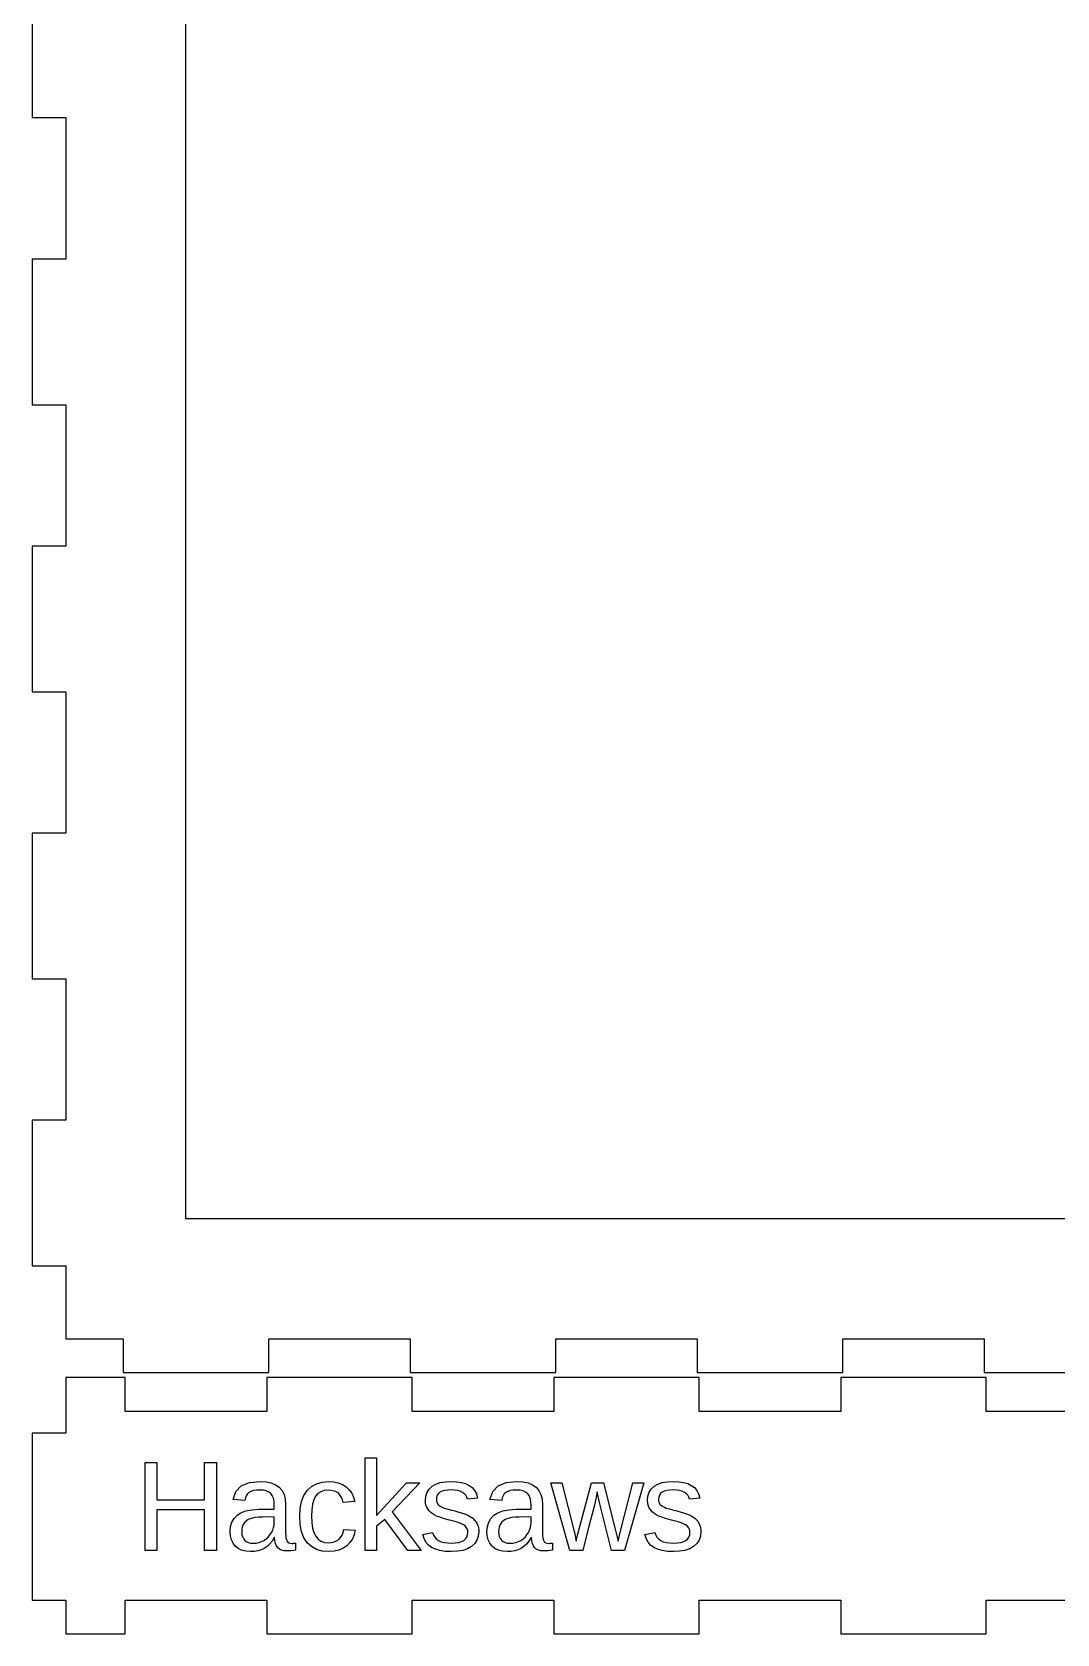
# Model space of a CAD drawing. Header units: metres. Extents: x -388 to 588, y -456 to 144.
# Drawn here: x -100 to 0, y -168.5 to -12.2 of the extents above; entities that cross this region are included whole.
import ezdxf

# ---------------------------------------------------------------- set-up
doc = ezdxf.new("R2010")
doc.units = ezdxf.units.M

msp = doc.modelspace()

# ---------------------------------------------------------------- linework, layer by layer
for p, q in [((-85, -128), (-85, 129)), ((-100, -6.4), (-100, -20.6)), ((-100, -20.6), (-96.7, -20.6)), ((-96.7, -20.6), (-96.7, -34.4)), ((-96.7, -34.4), (-100, -34.4)), ((-100, -34.4), (-100, -48.6)), ((-100, -48.6), (-96.7, -48.6)), ((-96.7, -48.6), (-96.7, -62.4)), ((-96.7, -62.4), (-100, -62.4)), ((-100, -62.4), (-100, -76.6)), ((-100, -76.6), (-96.7, -76.6)), ((-96.7, -76.6), (-96.7, -90.4)), ((-96.7, -90.4), (-100, -90.4)), ((-100, -90.4), (-100, -104.6)), ((-100, -104.6), (-96.7, -104.6)), ((-96.7, -104.6), (-96.7, -118.4)), ((-96.7, -118.4), (-100, -118.4)), ((-100, -118.4), (-100, -132.6)), ((85, -128), (-85, -128)), ((-100, -132.6), (-96.7, -132.6)), ((-96.7, -132.6), (-96.7, -139.7)), ((-96.7, -139.7), (-91.1, -139.7)), ((-91.1, -139.7), (-91.1, -143)), ((-76.9, -139.7), (-63.1, -139.7)), ((-76.9, -143), (-76.9, -139.7)), ((-63.1, -139.7), (-63.1, -143)), ((-48.9, -143), (-48.9, -139.7)), ((-48.9, -139.7), (-35.1, -139.7)), ((-35.1, -139.7), (-35.1, -143)), ((-20.9, -143), (-20.9, -139.7)), ((-20.9, -139.7), (-7.1, -139.7)), ((-7.1, -139.7), (-7.1, -143)), ((-90.9, -143.5), (-96.7, -143.5)), ((-96.7, -143.5), (-96.7, -148.9)), ((-91.1, -143), (-76.9, -143)), ((-90.9, -146.8), (-90.9, -143.5)), ((-62.9, -143.5), (-77.1, -143.5)), ((-77.1, -143.5), (-77.1, -146.8)), ((-63.1, -143), (-48.9, -143)), ((-62.9, -146.8), (-62.9, -143.5)), ((-34.9, -143.5), (-49.1, -143.5)), ((-49.1, -143.5), (-49.1, -146.8)), ((-35.1, -143), (-20.9, -143)), ((-34.9, -146.8), (-34.9, -143.5)), ((-6.9, -143.5), (-21.1, -143.5)), ((-21.1, -143.5), (-21.1, -146.8)), ((-7.1, -143), (7.1, -143)), ((-6.9, -146.8), (-6.9, -143.5)), ((-77.1, -146.8), (-90.9, -146.8)), ((-49.1, -146.8), (-62.9, -146.8)), ((-21.1, -146.8), (-34.9, -146.8)), ((6.9, -146.8), (-6.9, -146.8)), ((-96.7, -148.9), (-100, -148.9)), ((-100, -148.9), (-100, -165.2)), ((-67.4812, -160.344), (-67.4812, -151.32)), ((-67.4812, -151.32), (-66.3842, -151.32)), ((-66.3842, -151.32), (-66.3842, -156.951)), ((-88.975, -160.344), (-88.975, -151.768)), ((-88.975, -151.768), (-87.811, -151.768)), ((-87.811, -151.768), (-87.811, -155.416)), ((-83.159, -155.416), (-83.159, -151.768)), ((-83.159, -151.768), (-81.995, -151.768)), ((-81.995, -151.768), (-81.995, -160.344)), ((-80.3793, -155.378), (-80.11, -154.61)), ((-80.11, -154.61), (-79.5813, -154.062)), ((-79.5813, -154.062), (-78.793, -153.733)), ((-78.6438, -154.596), (-78.8353, -154.703)), ((-78.793, -153.733), (-77.7453, -153.624)), ((-78.4025, -154.52), (-78.6438, -154.596)), ((-78.1113, -154.474), (-78.4025, -154.52)), ((-77.7702, -154.459), (-78.1113, -154.474)), ((-77.4314, -154.48), (-77.7702, -154.459)), ((-77.7453, -153.624), (-77.1646, -153.659)), ((-77.141, -154.546), (-77.4314, -154.48)), ((-77.1646, -153.659), (-76.6605, -153.767)), ((-76.8989, -154.654), (-77.141, -154.546)), ((-76.7052, -154.806), (-76.8989, -154.654)), ((-76.6605, -153.767), (-76.2331, -153.945)), ((-76.2331, -153.945), (-75.8822, -154.195)), ((-75.8822, -154.195), (-75.6088, -154.512)), ((-75.6088, -154.512), (-75.4135, -154.892)), ((-73.4735, -154.987), (-73.1519, -154.5)), ((-73.1519, -154.5), (-72.7446, -154.117)), ((-72.7446, -154.117), (-72.2577, -153.843)), ((-72.2577, -153.843), (-71.6911, -153.679)), ((-71.8327, -154.628), (-72.1206, -154.809)), ((-71.4841, -154.519), (-71.8327, -154.628)), ((-71.6911, -153.679), (-71.0449, -153.624)), ((-71.0749, -154.483), (-71.4841, -154.519)), ((-70.7709, -154.503), (-71.0749, -154.483)), ((-71.0449, -153.624), (-70.5585, -153.656)), ((-70.5037, -154.563), (-70.7709, -154.503)), ((-70.5585, -153.656), (-70.1152, -153.755)), ((-70.2734, -154.664), (-70.5037, -154.563)), ((-70.0799, -154.805), (-70.2734, -154.664)), ((-70.1152, -153.755), (-69.715, -153.918)), ((-69.715, -153.918), (-69.3579, -154.147)), ((-69.3579, -154.147), (-69.0537, -154.433)), ((-69.0537, -154.433), (-68.8119, -154.768)), ((-66.3842, -156.951), (-63.4632, -153.752)), ((-62.1772, -153.752), (-64.8662, -156.585)), ((-63.4632, -153.752), (-62.1772, -153.752)), ((-61.58, -155.052), (-61.4589, -154.68)), ((-61.4589, -154.68), (-61.257, -154.362)), ((-61.257, -154.362), (-60.9744, -154.098)), ((-60.9744, -154.098), (-60.6144, -153.89)), ((-60.6144, -153.89), (-60.1804, -153.742)), ((-60.1974, -154.68), (-60.3532, -154.808)), ((-59.9944, -154.58), (-60.1974, -154.68)), ((-60.1804, -153.742), (-59.6724, -153.653)), ((-59.7422, -154.51), (-59.9944, -154.58)), ((-59.4409, -154.467), (-59.7422, -154.51)), ((-59.6724, -153.653), (-59.0904, -153.624)), ((-59.0904, -154.453), (-59.4409, -154.467)), ((-59.0904, -153.624), (-58.5706, -153.648)), ((-58.7696, -154.467), (-59.0904, -154.453)), ((-58.4829, -154.512), (-58.7696, -154.467)), ((-58.5706, -153.648), (-58.1069, -153.72)), ((-58.2306, -154.585), (-58.4829, -154.512)), ((-58.0124, -154.688), (-58.2306, -154.585)), ((-58.1069, -153.72), (-57.6996, -153.84)), ((-57.6996, -153.84), (-57.3484, -154.008)), ((-57.3484, -154.008), (-57.0551, -154.229)), ((-57.0551, -154.229), (-56.8209, -154.508)), ((-56.8209, -154.508), (-56.6461, -154.844)), ((-55.3197, -155.378), (-55.0504, -154.61)), ((-55.0504, -154.61), (-54.5217, -154.062)), ((-54.5217, -154.062), (-53.7334, -153.733)), ((-53.5842, -154.596), (-53.7757, -154.703)), ((-53.7334, -153.733), (-52.6857, -153.624)), ((-53.3429, -154.52), (-53.5842, -154.596)), ((-53.0517, -154.474), (-53.3429, -154.52)), ((-52.7107, -154.459), (-53.0517, -154.474)), ((-52.3719, -154.48), (-52.7107, -154.459)), ((-52.6857, -153.624), (-52.105, -153.659)), ((-52.0814, -154.546), (-52.3719, -154.48)), ((-52.105, -153.659), (-51.6009, -153.767)), ((-51.8394, -154.654), (-52.0814, -154.546)), ((-51.6457, -154.806), (-51.8394, -154.654)), ((-51.6009, -153.767), (-51.1735, -153.945)), ((-51.1735, -153.945), (-50.8227, -154.195)), ((-50.8227, -154.195), (-50.5492, -154.512)), ((-50.5492, -154.512), (-50.3539, -154.892)), ((-47.5294, -160.344), (-49.3784, -153.752)), ((-49.3784, -153.752), (-48.2944, -153.752)), ((-48.2944, -153.752), (-47.1438, -158.36)), ((-46.8094, -158.985), (-45.4304, -153.752)), ((-45.4304, -153.752), (-44.2544, -153.752)), ((-44.8454, -154.653), (-44.9156, -154.987)), ((-44.6254, -155.683), (-44.8454, -154.653)), ((-44.2544, -153.752), (-43.1014, -158.278)), ((-42.6314, -158.589), (-41.3784, -153.752)), ((-40.3064, -153.752), (-42.1994, -160.344)), ((-41.3784, -153.752), (-40.3064, -153.752)), ((-39.9062, -155.052), (-39.7851, -154.68)), ((-39.7851, -154.68), (-39.5832, -154.362)), ((-39.5832, -154.362), (-39.3006, -154.098)), ((-39.3006, -154.098), (-38.9406, -153.89)), ((-38.9406, -153.89), (-38.5066, -153.742)), ((-38.5236, -154.68), (-38.6794, -154.808)), ((-38.3205, -154.58), (-38.5236, -154.68)), ((-38.5066, -153.742), (-37.9986, -153.653)), ((-38.0683, -154.51), (-38.3205, -154.58)), ((-37.767, -154.467), (-38.0683, -154.51)), ((-37.9986, -153.653), (-37.4166, -153.624)), ((-37.4166, -154.453), (-37.767, -154.467)), ((-37.4166, -153.624), (-36.8967, -153.648)), ((-37.0957, -154.467), (-37.4166, -154.453)), ((-36.8091, -154.512), (-37.0957, -154.467)), ((-36.8967, -153.648), (-36.4331, -153.72)), ((-36.5567, -154.585), (-36.8091, -154.512)), ((-36.3386, -154.688), (-36.5567, -154.585)), ((-36.4331, -153.72), (-36.0257, -153.84)), ((-36.0257, -153.84), (-35.6746, -154.008)), ((-35.6746, -154.008), (-35.3812, -154.229)), ((-35.3812, -154.229), (-35.1471, -154.508)), ((-35.1471, -154.508), (-34.9722, -154.844)), ((-87.811, -155.416), (-83.159, -155.416)), ((-79.2343, -155.48), (-80.3793, -155.378)), ((-79.1842, -155.231), (-79.2343, -155.48)), ((-79.101, -155.019), (-79.1842, -155.231)), ((-78.9847, -154.842), (-79.101, -155.019)), ((-78.8353, -154.703), (-78.9847, -154.842)), ((-76.5569, -155.007), (-76.7052, -154.806)), ((-76.451, -155.266), (-76.5569, -155.007)), ((-76.3874, -155.581), (-76.451, -155.266)), ((-76.3663, -155.954), (-76.3874, -155.581)), ((-76.3663, -156.312), (-76.3663, -155.954)), ((-75.4135, -154.892), (-75.2963, -155.337)), ((-75.2963, -155.337), (-75.2572, -155.845)), ((-75.2572, -155.845), (-75.2572, -158.689)), ((-73.841, -156.258), (-73.7032, -155.573)), ((-73.7032, -155.573), (-73.4735, -154.987)), ((-72.6427, -155.842), (-72.7164, -156.38)), ((-72.5199, -155.402), (-72.6427, -155.842)), ((-72.3479, -155.063), (-72.5199, -155.402)), ((-72.1206, -154.809), (-72.3479, -155.063)), ((-69.921, -154.979), (-70.0799, -154.805)), ((-69.7952, -155.182), (-69.921, -154.979)), ((-69.7025, -155.413), (-69.7952, -155.182)), ((-69.6429, -155.672), (-69.7025, -155.413)), ((-68.5159, -155.587), (-69.6429, -155.672)), ((-68.8119, -154.768), (-68.6327, -155.153)), ((-68.6327, -155.153), (-68.5159, -155.587)), ((-61.6204, -155.478), (-61.58, -155.052)), ((-61.6062, -155.713), (-61.6204, -155.478)), ((-61.5637, -155.93), (-61.6062, -155.713)), ((-61.4927, -156.127), (-61.5637, -155.93)), ((-61.3934, -156.305), (-61.4927, -156.127)), ((-60.5312, -155.152), (-60.5534, -155.368)), ((-60.5534, -155.368), (-60.5442, -155.503)), ((-60.5442, -155.503), (-60.5167, -155.625)), ((-60.4644, -154.965), (-60.5312, -155.152)), ((-60.5167, -155.625), (-60.4707, -155.736)), ((-60.4707, -155.736), (-60.4064, -155.834)), ((-60.3532, -154.808), (-60.4644, -154.965)), ((-60.4064, -155.834), (-60.3241, -155.922)), ((-60.3241, -155.922), (-60.2242, -156.003)), ((-60.2242, -156.003), (-60.1066, -156.078)), ((-60.1066, -156.078), (-59.9714, -156.146)), ((-59.9714, -156.146), (-59.7871, -156.216)), ((-59.7871, -156.216), (-59.5232, -156.298)), ((-57.8304, -154.818), (-58.0124, -154.688)), ((-57.6872, -154.973), (-57.8304, -154.818)), ((-57.5829, -155.154), (-57.6872, -154.973)), ((-57.5174, -155.361), (-57.5829, -155.154)), ((-56.5304, -155.239), (-57.5174, -155.361)), ((-56.6461, -154.844), (-56.5304, -155.239)), ((-54.1747, -155.48), (-55.3197, -155.378)), ((-54.1246, -155.231), (-54.1747, -155.48)), ((-54.0414, -155.019), (-54.1246, -155.231)), ((-53.9251, -154.842), (-54.0414, -155.019)), ((-53.7757, -154.703), (-53.9251, -154.842)), ((-51.4974, -155.007), (-51.6457, -154.806)), ((-51.3914, -155.266), (-51.4974, -155.007)), ((-51.3279, -155.581), (-51.3914, -155.266)), ((-51.3067, -155.954), (-51.3279, -155.581)), ((-51.3067, -156.312), (-51.3067, -155.954)), ((-50.3539, -154.892), (-50.2367, -155.337)), ((-50.2367, -155.337), (-50.1977, -155.845)), ((-50.1977, -155.845), (-50.1977, -158.689)), ((-45.1377, -155.941), (-45.3856, -156.925)), ((-45.0164, -155.442), (-45.1377, -155.941)), ((-44.9156, -154.987), (-45.0164, -155.442)), ((-43.4734, -160.344), (-44.6254, -155.683)), ((-39.9466, -155.478), (-39.9062, -155.052)), ((-39.9324, -155.713), (-39.9466, -155.478)), ((-39.8898, -155.93), (-39.9324, -155.713)), ((-39.8189, -156.127), (-39.8898, -155.93)), ((-39.7196, -156.305), (-39.8189, -156.127)), ((-38.8573, -155.152), (-38.8796, -155.368)), ((-38.8796, -155.368), (-38.8704, -155.503)), ((-38.8704, -155.503), (-38.8428, -155.625)), ((-38.7906, -154.965), (-38.8573, -155.152)), ((-38.8428, -155.625), (-38.7969, -155.736)), ((-38.7969, -155.736), (-38.7326, -155.834)), ((-38.6794, -154.808), (-38.7906, -154.965)), ((-38.7326, -155.834), (-38.6503, -155.922)), ((-38.6503, -155.922), (-38.5504, -156.003)), ((-38.5504, -156.003), (-38.4328, -156.078)), ((-38.4328, -156.078), (-38.2976, -156.146)), ((-38.2976, -156.146), (-38.1133, -156.216)), ((-38.1133, -156.216), (-37.8493, -156.298)), ((-36.1565, -154.818), (-36.3386, -154.688)), ((-36.0134, -154.973), (-36.1565, -154.818)), ((-35.909, -155.154), (-36.0134, -154.973)), ((-35.8436, -155.361), (-35.909, -155.154)), ((-34.8566, -155.239), (-35.8436, -155.361)), ((-34.9722, -154.844), (-34.8566, -155.239)), ((-83.159, -156.391), (-87.811, -156.391)), ((-87.811, -156.391), (-87.811, -160.344)), ((-83.159, -160.344), (-83.159, -156.391)), ((-80.6284, -158.018), (-80.5027, -157.593)), ((-80.5027, -157.593), (-80.2934, -157.229)), ((-80.2934, -157.229), (-80.0002, -156.924)), ((-80.0002, -156.924), (-79.6139, -156.68)), ((-79.6139, -156.68), (-79.125, -156.501)), ((-79.3313, -157.718), (-79.4236, -157.883)), ((-79.2137, -157.574), (-79.3313, -157.718)), ((-79.0732, -157.451), (-79.2137, -157.574)), ((-79.125, -156.501), (-78.5334, -156.386)), ((-78.9097, -157.347), (-79.0732, -157.451)), ((-78.7233, -157.264), (-78.9097, -157.347)), ((-78.5016, -157.199), (-78.7233, -157.264)), ((-78.5334, -156.386), (-77.8392, -156.336)), ((-78.2335, -157.15), (-78.5016, -157.199)), ((-77.9191, -157.119), (-78.2335, -157.15)), ((-77.5582, -157.105), (-77.9191, -157.119)), ((-77.8392, -156.336), (-76.3663, -156.312)), ((-76.3663, -157.08), (-77.5582, -157.105)), ((-76.3831, -157.878), (-76.3663, -157.626)), ((-76.3663, -157.626), (-76.3663, -157.08)), ((-73.8869, -157.042), (-73.841, -156.258)), ((-73.8412, -157.831), (-73.8869, -157.042)), ((-72.7164, -156.38), (-72.7409, -157.018)), ((-72.7409, -157.018), (-72.7148, -157.634)), ((-72.7148, -157.634), (-72.6364, -158.166)), ((-65.5672, -157.334), (-66.3842, -157.998)), ((-63.3212, -160.344), (-65.5672, -157.334)), ((-64.8662, -156.585), (-62.0362, -160.344)), ((-61.269, -156.466), (-61.3934, -156.305)), ((-61.1227, -156.616), (-61.269, -156.466)), ((-60.9545, -156.752), (-61.1227, -156.616)), ((-60.7644, -156.877), (-60.9545, -156.752)), ((-60.5291, -156.995), (-60.7644, -156.877)), ((-60.2252, -157.114), (-60.5291, -156.995)), ((-59.8526, -157.235), (-60.2252, -157.114)), ((-59.4114, -157.357), (-59.8526, -157.235)), ((-59.5232, -156.298), (-59.1796, -156.393)), ((-58.6204, -157.565), (-59.4114, -157.357)), ((-59.1796, -156.393), (-58.7564, -156.5)), ((-58.7564, -156.5), (-58.3486, -156.608)), ((-58.3406, -157.65), (-58.6204, -157.565)), ((-58.3486, -156.608), (-58.0022, -156.711)), ((-58.1022, -157.745), (-58.3406, -157.65)), ((-57.9051, -157.852), (-58.1022, -157.745)), ((-58.0022, -156.711), (-57.7171, -156.811)), ((-57.7171, -156.811), (-57.4934, -156.907)), ((-57.4934, -156.907), (-57.3101, -157.003)), ((-57.3101, -157.003), (-57.1472, -157.104)), ((-57.1472, -157.104), (-57.0046, -157.21)), ((-57.0046, -157.21), (-56.8824, -157.321)), ((-56.8824, -157.321), (-56.7768, -157.438)), ((-56.7768, -157.438), (-56.6839, -157.564)), ((-56.6839, -157.564), (-56.6038, -157.7)), ((-56.6038, -157.7), (-56.5364, -157.844)), ((-55.5688, -158.018), (-55.4432, -157.593)), ((-55.4432, -157.593), (-55.2338, -157.229)), ((-55.2338, -157.229), (-54.9407, -156.924)), ((-54.9407, -156.924), (-54.5544, -156.68)), ((-54.5544, -156.68), (-54.0654, -156.501)), ((-54.2717, -157.718), (-54.364, -157.883)), ((-54.1542, -157.574), (-54.2717, -157.718)), ((-54.0137, -157.451), (-54.1542, -157.574)), ((-54.0654, -156.501), (-53.4739, -156.386)), ((-53.8502, -157.347), (-54.0137, -157.451)), ((-53.6637, -157.264), (-53.8502, -157.347)), ((-53.442, -157.199), (-53.6637, -157.264)), ((-53.4739, -156.386), (-52.7797, -156.336)), ((-53.1739, -157.15), (-53.442, -157.199)), ((-52.8595, -157.119), (-53.1739, -157.15)), ((-52.4987, -157.105), (-52.8595, -157.119)), ((-52.7797, -156.336), (-51.3067, -156.312)), ((-51.3067, -157.08), (-52.4987, -157.105)), ((-51.3235, -157.878), (-51.3067, -157.626)), ((-51.3067, -157.626), (-51.3067, -157.08)), ((-45.3856, -156.925), (-45.7602, -158.392)), ((-39.5952, -156.466), (-39.7196, -156.305)), ((-39.4489, -156.616), (-39.5952, -156.466)), ((-39.2807, -156.752), (-39.4489, -156.616)), ((-39.0906, -156.877), (-39.2807, -156.752)), ((-38.8553, -156.995), (-39.0906, -156.877)), ((-38.5513, -157.114), (-38.8553, -156.995)), ((-38.1788, -157.235), (-38.5513, -157.114)), ((-37.7376, -157.357), (-38.1788, -157.235)), ((-37.8493, -156.298), (-37.5058, -156.393)), ((-36.9466, -157.565), (-37.7376, -157.357)), ((-37.5058, -156.393), (-37.0826, -156.5)), ((-37.0826, -156.5), (-36.6748, -156.608)), ((-36.6668, -157.65), (-36.9466, -157.565)), ((-36.6748, -156.608), (-36.3284, -156.711)), ((-36.4283, -157.745), (-36.6668, -157.65)), ((-36.2313, -157.852), (-36.4283, -157.745)), ((-36.3284, -156.711), (-36.0433, -156.811)), ((-36.0433, -156.811), (-35.8196, -156.907)), ((-35.8196, -156.907), (-35.6363, -157.003)), ((-35.6363, -157.003), (-35.4734, -157.104)), ((-35.4734, -157.104), (-35.3308, -157.21)), ((-35.3308, -157.21), (-35.2086, -157.321)), ((-35.2086, -157.321), (-35.103, -157.438)), ((-35.103, -157.438), (-35.0101, -157.564)), ((-35.0101, -157.564), (-34.93, -157.7)), ((-34.93, -157.7), (-34.8626, -157.844)), ((-80.6702, -158.502), (-80.6284, -158.018)), ((-80.6392, -158.936), (-80.6702, -158.502)), ((-80.546, -159.322), (-80.6392, -158.936)), ((-80.3907, -159.658), (-80.546, -159.322)), ((-79.5291, -158.284), (-79.5423, -158.521)), ((-79.5423, -158.521), (-79.5243, -158.775)), ((-79.4895, -158.071), (-79.5291, -158.284)), ((-79.5243, -158.775), (-79.4705, -158.999)), ((-79.4236, -157.883), (-79.4895, -158.071)), ((-79.4705, -158.999), (-79.3808, -159.192)), ((-79.3808, -159.192), (-79.2552, -159.355)), ((-79.2552, -159.355), (-79.096, -159.483)), ((-77.6116, -159.493), (-77.3703, -159.373)), ((-77.3703, -159.373), (-77.1496, -159.222)), ((-77.1496, -159.222), (-76.9535, -159.045)), ((-76.9535, -159.045), (-76.7821, -158.843)), ((-76.7821, -158.843), (-76.6353, -158.616)), ((-76.6353, -158.616), (-76.5176, -158.373)), ((-76.3663, -159.087), (-76.5842, -159.438)), ((-76.5176, -158.373), (-76.4335, -158.128)), ((-76.4335, -158.128), (-76.3831, -157.878)), ((-76.3302, -159.087), (-76.3663, -159.087)), ((-76.2972, -159.405), (-76.3302, -159.087)), ((-75.2572, -158.689), (-75.2493, -158.918)), ((-75.2493, -158.918), (-75.2255, -159.116)), ((-75.2255, -159.116), (-75.1858, -159.285)), ((-75.1858, -159.285), (-75.1302, -159.424)), ((-73.7039, -158.519), (-73.8412, -157.831)), ((-73.4752, -159.108), (-73.7039, -158.519)), ((-73.1549, -159.596), (-73.4752, -159.108)), ((-72.6364, -158.166), (-72.5058, -158.611)), ((-72.5058, -158.611), (-72.3229, -158.972)), ((-72.3229, -158.972), (-72.0874, -159.25)), ((-72.0874, -159.25), (-71.7989, -159.448)), ((-70.287, -159.426), (-70.0769, -159.286)), ((-70.0769, -159.286), (-69.8975, -159.103)), ((-69.8975, -159.103), (-69.7562, -158.877)), ((-69.7562, -158.877), (-69.653, -158.608)), ((-69.653, -158.608), (-69.5879, -158.296)), ((-69.5879, -158.296), (-68.4789, -158.37)), ((-68.7472, -159.232), (-68.9857, -159.591)), ((-68.5782, -158.825), (-68.7472, -159.232)), ((-68.4789, -158.37), (-68.5782, -158.825)), ((-66.3842, -157.998), (-66.3842, -160.344)), ((-61.8834, -158.802), (-60.9144, -158.613)), ((-61.7531, -159.203), (-61.8834, -158.802)), ((-61.5642, -159.547), (-61.7531, -159.203)), ((-60.9144, -158.613), (-60.8251, -158.86)), ((-60.8251, -158.86), (-60.6982, -159.072)), ((-60.6982, -159.072), (-60.5336, -159.249)), ((-60.5336, -159.249), (-60.3314, -159.39)), ((-57.7494, -157.969), (-57.9051, -157.852)), ((-57.8694, -159.379), (-57.6988, -159.234)), ((-57.6313, -158.1), (-57.7494, -157.969)), ((-57.6988, -159.234), (-57.5769, -159.056)), ((-57.5469, -158.25), (-57.6313, -158.1)), ((-57.5769, -159.056), (-57.5038, -158.847)), ((-57.4963, -158.418), (-57.5469, -158.25)), ((-57.5038, -158.847), (-57.4794, -158.605)), ((-57.4794, -158.605), (-57.4963, -158.418)), ((-56.5904, -159.349), (-56.8117, -159.683)), ((-56.4577, -158.961), (-56.5904, -159.349)), ((-56.5364, -157.844), (-56.4826, -157.997)), ((-56.4826, -157.997), (-56.4442, -158.161)), ((-56.4134, -158.52), (-56.4577, -158.961)), ((-56.4442, -158.161), (-56.4211, -158.335)), ((-56.4211, -158.335), (-56.4134, -158.52)), ((-55.6107, -158.502), (-55.5688, -158.018)), ((-55.5796, -158.936), (-55.6107, -158.502)), ((-55.4864, -159.322), (-55.5796, -158.936)), ((-55.3311, -159.658), (-55.4864, -159.322)), ((-54.4695, -158.284), (-54.4827, -158.521)), ((-54.4827, -158.521), (-54.4647, -158.775)), ((-54.4299, -158.071), (-54.4695, -158.284)), ((-54.4647, -158.775), (-54.4109, -158.999)), ((-54.364, -157.883), (-54.4299, -158.071)), ((-54.4109, -158.999), (-54.3212, -159.192)), ((-54.3212, -159.192), (-54.1957, -159.355)), ((-54.1957, -159.355), (-54.0364, -159.483)), ((-52.552, -159.493), (-52.3107, -159.373)), ((-52.3107, -159.373), (-52.09, -159.222)), ((-52.09, -159.222), (-51.8939, -159.045)), ((-51.8939, -159.045), (-51.7225, -158.843)), ((-51.7225, -158.843), (-51.5757, -158.616)), ((-51.5757, -158.616), (-51.458, -158.373)), ((-51.3067, -159.087), (-51.5247, -159.438)), ((-51.458, -158.373), (-51.3739, -158.128)), ((-51.3739, -158.128), (-51.3235, -157.878)), ((-51.2707, -159.087), (-51.3067, -159.087)), ((-51.2376, -159.405), (-51.2707, -159.087)), ((-50.1977, -158.689), (-50.1897, -158.918)), ((-50.1897, -158.918), (-50.1659, -159.116)), ((-50.1659, -159.116), (-50.1262, -159.285)), ((-50.1262, -159.285), (-50.0707, -159.424)), ((-47.1438, -158.36), (-47.0891, -158.604)), ((-47.0891, -158.604), (-46.9134, -159.436)), ((-46.9134, -159.436), (-46.8094, -158.985)), ((-45.7602, -158.392), (-46.2614, -160.344)), ((-43.1014, -158.278), (-42.8204, -159.436)), ((-42.8204, -159.436), (-42.6314, -158.589)), ((-40.2096, -158.802), (-39.2406, -158.613)), ((-40.0793, -159.203), (-40.2096, -158.802)), ((-39.8904, -159.547), (-40.0793, -159.203)), ((-39.2406, -158.613), (-39.1513, -158.86)), ((-39.1513, -158.86), (-39.0244, -159.072)), ((-39.0244, -159.072), (-38.8598, -159.249)), ((-38.8598, -159.249), (-38.6576, -159.39)), ((-36.0756, -157.969), (-36.2313, -157.852)), ((-36.1956, -159.379), (-36.025, -159.234)), ((-35.9575, -158.1), (-36.0756, -157.969)), ((-36.025, -159.234), (-35.9031, -159.056)), ((-35.8731, -158.25), (-35.9575, -158.1)), ((-35.9031, -159.056), (-35.83, -158.847)), ((-35.8225, -158.418), (-35.8731, -158.25)), ((-35.83, -158.847), (-35.8056, -158.605)), ((-35.8056, -158.605), (-35.8225, -158.418)), ((-34.9166, -159.349), (-35.1378, -159.683)), ((-34.7838, -158.961), (-34.9166, -159.349)), ((-34.8626, -157.844), (-34.8088, -157.997)), ((-34.8088, -157.997), (-34.7704, -158.161)), ((-34.7396, -158.52), (-34.7838, -158.961)), ((-34.7704, -158.161), (-34.7473, -158.335)), ((-34.7473, -158.335), (-34.7396, -158.52)), ((-87.811, -160.344), (-88.975, -160.344)), ((-81.995, -160.344), (-83.159, -160.344)), ((-80.1732, -159.946), (-80.3907, -159.658)), ((-79.8941, -160.176), (-80.1732, -159.946)), ((-79.5535, -160.34), (-79.8941, -160.176)), ((-79.1516, -160.439), (-79.5535, -160.34)), ((-78.6882, -160.472), (-79.1516, -160.439)), ((-79.096, -159.483), (-78.9062, -159.575)), ((-78.9062, -159.575), (-78.686, -159.63)), ((-78.3062, -160.452), (-78.6882, -160.472)), ((-78.686, -159.63), (-78.4353, -159.649)), ((-78.4353, -159.649), (-78.1441, -159.631)), ((-77.9543, -160.393), (-78.3062, -160.452)), ((-78.1441, -159.631), (-77.8695, -159.58)), ((-77.6322, -160.295), (-77.9543, -160.393)), ((-77.8695, -159.58), (-77.6116, -159.493)), ((-77.3403, -160.158), (-77.6322, -160.295)), ((-77.0712, -159.973), (-77.3403, -160.158)), ((-76.8192, -159.733), (-77.0712, -159.973)), ((-76.5842, -159.438), (-76.8192, -159.733)), ((-76.234, -159.678), (-76.2972, -159.405)), ((-76.1407, -159.906), (-76.234, -159.678)), ((-76.0172, -160.089), (-76.1407, -159.906)), ((-75.8581, -160.228), (-76.0172, -160.089)), ((-75.6575, -160.328), (-75.8581, -160.228)), ((-75.4156, -160.388), (-75.6575, -160.328)), ((-75.1322, -160.408), (-75.4156, -160.388)), ((-74.9174, -160.402), (-75.1322, -160.408)), ((-75.1302, -159.424), (-75.0519, -159.532)), ((-75.0519, -159.532), (-74.9447, -159.609)), ((-74.9447, -159.609), (-74.8089, -159.655)), ((-74.7047, -160.383), (-74.9174, -160.402)), ((-74.8089, -159.655), (-74.6443, -159.671)), ((-74.4944, -160.353), (-74.7047, -160.383)), ((-74.6443, -159.671), (-74.5626, -159.668)), ((-74.5626, -159.668), (-74.4758, -159.66)), ((-74.2863, -160.311), (-74.4944, -160.353)), ((-74.4758, -159.66), (-74.3836, -159.647)), ((-74.3836, -159.647), (-74.2863, -159.628)), ((-74.2863, -159.628), (-74.2863, -160.311)), ((-72.7478, -159.979), (-73.1549, -159.596)), ((-72.2584, -160.253), (-72.7478, -159.979)), ((-71.6868, -160.417), (-72.2584, -160.253)), ((-71.7989, -159.448), (-71.4574, -159.567)), ((-71.0329, -160.472), (-71.6868, -160.417)), ((-71.4574, -159.567), (-71.0629, -159.607)), ((-71.0629, -159.607), (-70.7801, -159.587)), ((-70.5294, -160.436), (-71.0329, -160.472)), ((-70.7801, -159.587), (-70.5214, -159.526)), ((-70.0717, -160.329), (-70.5294, -160.436)), ((-70.5214, -159.526), (-70.287, -159.426)), ((-69.6599, -160.151), (-70.0717, -160.329)), ((-69.2939, -159.901), (-69.6599, -160.151)), ((-68.9857, -159.591), (-69.2939, -159.901)), ((-66.3842, -160.344), (-67.4812, -160.344)), ((-62.0362, -160.344), (-63.3212, -160.344)), ((-61.3166, -159.835), (-61.5642, -159.547)), ((-61.0104, -160.067), (-61.3166, -159.835)), ((-60.6396, -160.244), (-61.0104, -160.067)), ((-60.1979, -160.37), (-60.6396, -160.244)), ((-60.3314, -159.39), (-60.0884, -159.498)), ((-59.6855, -160.446), (-60.1979, -160.37)), ((-60.0884, -159.498), (-59.8024, -159.575)), ((-59.8024, -159.575), (-59.4734, -159.621)), ((-59.1024, -160.472), (-59.6855, -160.446)), ((-59.4734, -159.621), (-59.1014, -159.637)), ((-58.5009, -160.44), (-59.1024, -160.472)), ((-59.1014, -159.637), (-58.7087, -159.621)), ((-58.7087, -159.621), (-58.3724, -159.572)), ((-57.9702, -160.345), (-58.5009, -160.44)), ((-58.3724, -159.572), (-58.0927, -159.492)), ((-58.0927, -159.492), (-57.8694, -159.379)), ((-57.5104, -160.186), (-57.9702, -160.345)), ((-57.1214, -159.964), (-57.5104, -160.186)), ((-56.8117, -159.683), (-57.1214, -159.964)), ((-55.1137, -159.946), (-55.3311, -159.658)), ((-54.8345, -160.176), (-55.1137, -159.946)), ((-54.4939, -160.34), (-54.8345, -160.176)), ((-54.092, -160.439), (-54.4939, -160.34)), ((-53.6287, -160.472), (-54.092, -160.439)), ((-54.0364, -159.483), (-53.8467, -159.575)), ((-53.8467, -159.575), (-53.6264, -159.63)), ((-53.2467, -160.452), (-53.6287, -160.472)), ((-53.6264, -159.63), (-53.3757, -159.649)), ((-53.3757, -159.649), (-53.0845, -159.631)), ((-52.8947, -160.393), (-53.2467, -160.452)), ((-53.0845, -159.631), (-52.8099, -159.58)), ((-52.5727, -160.295), (-52.8947, -160.393)), ((-52.8099, -159.58), (-52.552, -159.493)), ((-52.2807, -160.158), (-52.5727, -160.295)), ((-52.0117, -159.973), (-52.2807, -160.158)), ((-51.7597, -159.733), (-52.0117, -159.973)), ((-51.5247, -159.438), (-51.7597, -159.733)), ((-51.1744, -159.678), (-51.2376, -159.405)), ((-51.0811, -159.906), (-51.1744, -159.678)), ((-50.9577, -160.089), (-51.0811, -159.906)), ((-50.7985, -160.228), (-50.9577, -160.089)), ((-50.5979, -160.328), (-50.7985, -160.228)), ((-50.356, -160.388), (-50.5979, -160.328)), ((-50.0727, -160.408), (-50.356, -160.388)), ((-49.8578, -160.402), (-50.0727, -160.408)), ((-50.0707, -159.424), (-49.9923, -159.532)), ((-49.9923, -159.532), (-49.8852, -159.609)), ((-49.8852, -159.609), (-49.7493, -159.655)), ((-49.6452, -160.383), (-49.8578, -160.402)), ((-49.7493, -159.655), (-49.5847, -159.671)), ((-49.4348, -160.353), (-49.6452, -160.383)), ((-49.5847, -159.671), (-49.5031, -159.668)), ((-49.5031, -159.668), (-49.4162, -159.66)), ((-49.2267, -160.311), (-49.4348, -160.353)), ((-49.4162, -159.66), (-49.3241, -159.647)), ((-49.3241, -159.647), (-49.2267, -159.628)), ((-49.2267, -159.628), (-49.2267, -160.311)), ((-46.2614, -160.344), (-47.5294, -160.344)), ((-42.1994, -160.344), (-43.4734, -160.344)), ((-39.6428, -159.835), (-39.8904, -159.547)), ((-39.3366, -160.067), (-39.6428, -159.835)), ((-38.9657, -160.244), (-39.3366, -160.067)), ((-38.5241, -160.37), (-38.9657, -160.244)), ((-38.6576, -159.39), (-38.4146, -159.498)), ((-38.0117, -160.446), (-38.5241, -160.37)), ((-38.4146, -159.498), (-38.1286, -159.575)), ((-38.1286, -159.575), (-37.7996, -159.621)), ((-37.4286, -160.472), (-38.0117, -160.446)), ((-37.7996, -159.621), (-37.4276, -159.637)), ((-36.827, -160.44), (-37.4286, -160.472)), ((-37.4276, -159.637), (-37.0349, -159.621)), ((-37.0349, -159.621), (-36.6986, -159.572)), ((-36.2964, -160.345), (-36.827, -160.44)), ((-36.6986, -159.572), (-36.4189, -159.492)), ((-36.4189, -159.492), (-36.1956, -159.379)), ((-35.8365, -160.186), (-36.2964, -160.345)), ((-35.4476, -159.964), (-35.8365, -160.186)), ((-35.1378, -159.683), (-35.4476, -159.964)), ((-100, -165.2), (-96.7, -165.2)), ((-96.7, -165.2), (-96.7, -168.5)), ((-90.9, -165.2), (-77.1, -165.2)), ((-90.9, -168.5), (-90.9, -165.2)), ((-77.1, -165.2), (-77.1, -168.5)), ((-62.9, -168.5), (-62.9, -165.2)), ((-62.9, -165.2), (-49.1, -165.2)), ((-49.1, -165.2), (-49.1, -168.5)), ((-34.9, -168.5), (-34.9, -165.2)), ((-34.9, -165.2), (-21.1, -165.2)), ((-21.1, -165.2), (-21.1, -168.5)), ((-6.9, -168.5), (-6.9, -165.2)), ((-6.9, -165.2), (6.9, -165.2)), ((-96.7, -168.5), (-90.9, -168.5)), ((-77.1, -168.5), (-62.9, -168.5)), ((-49.1, -168.5), (-34.9, -168.5)), ((-21.1, -168.5), (-6.9, -168.5))]:
    msp.add_line(p, q)

doc.saveas('drawing.dxf')
